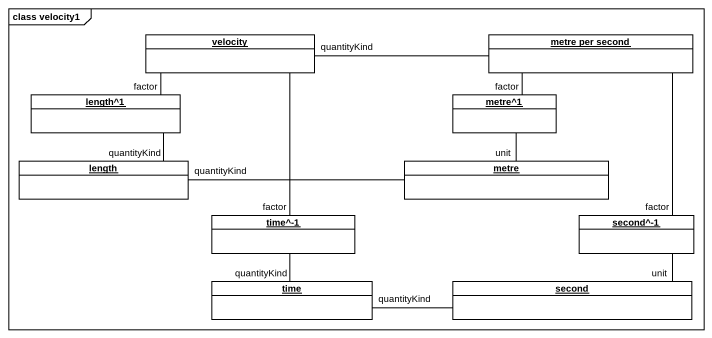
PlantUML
@startuml
mainframe class velocity1
hide circle
hide empty members
object velocity #FFFFFF
object "metre per second" as metre_per_second #FFFFFF
object "length^1" as length_1 #FFFFFF
object "metre^1" as metre_1 #FFFFFF
object length #FFFFFF
object metre #FFFFFF
object "time^-1" as time_1 #FFFFFF
object "second^-1" as second_1 #FFFFFF
object time #FFFFFF
object second #FFFFFF
metre_per_second -left- velocity : quantityKind
length_1 -right- velocity : factor
metre_1 -up- metre_per_second : factor
length -up- length_1 : quantityKind
metre -up- metre_1 : unit
metre -left- length : quantityKind
time_1 -up- velocity : factor
second_1 -up- metre_per_second : factor
time -up- time_1 : quantityKind
second -up- second_1 : unit
second -left- time : quantityKind
@enduml
